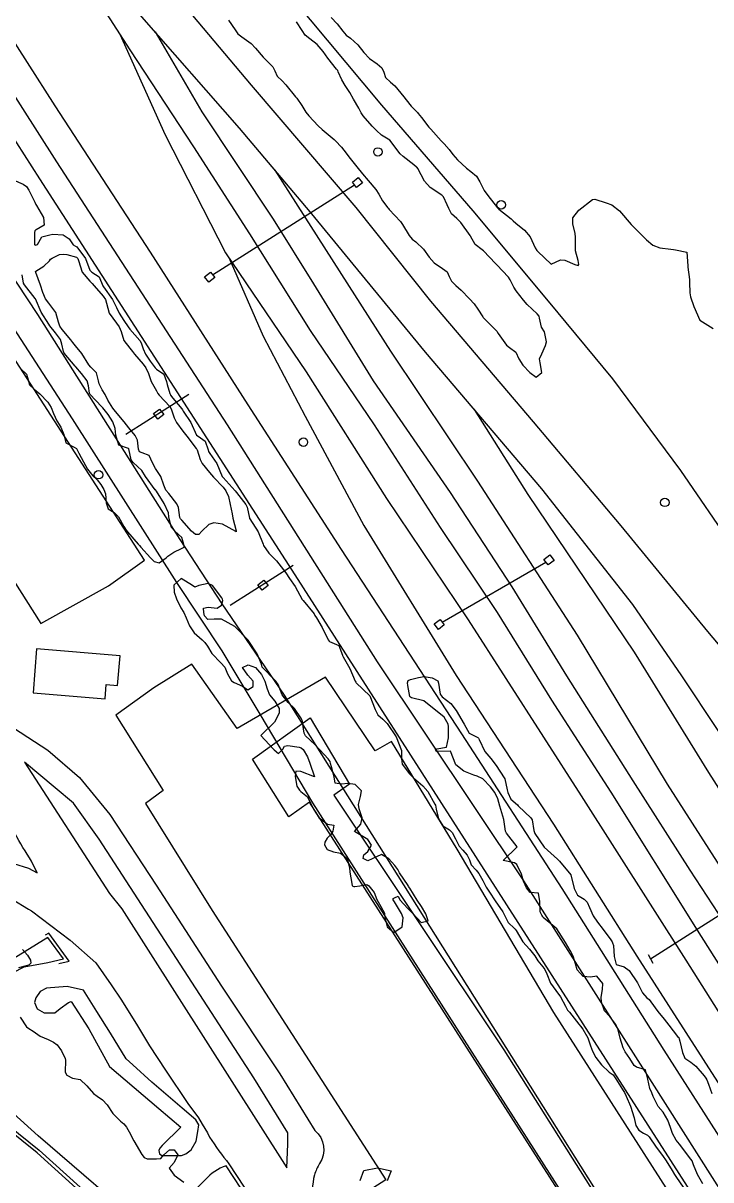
# Model space of a CAD drawing. Header units: metres. Extents: x 307586 to 320046, y 7427249 to 7434250.
# Drawn here: x 308214.9 to 308316.3, y 7433533.9 to 7433704.5 of the extents above; entities that cross this region are included whole.
import ezdxf

# ---------------------------------------------------------------- set-up
doc = ezdxf.new("R2010")
doc.units = ezdxf.units.M
doc.header["$MEASUREMENT"] = 0
for name, color, linetype in [('Area Verde e Lazer', 45, 'Continuous'), ('Curvas de Nivel 1m', 11, 'Continuous'), ('Curvas de Nivel 5m', 15, 'Continuous'), ('Edificações', 30, 'Continuous'), ('Estações', 252, 'Continuous'), ('Linha Férrea', 20, 'Continuous'), ('Portico', 45, 'Continuous'), ('Postes', 20, 'Continuous'), ('Vias Primárias', 230, 'Continuous')]:
    doc.layers.add(name, color=color, linetype=linetype)

msp = doc.modelspace()

# ---------------------------------------------------------------- linework, layer by layer
at = {"layer": 'Area Verde e Lazer'}
for points in [[(308218.54, 7433569.65), (308202.81, 7433559.98), (308207.95, 7433555.46), (308212.43, 7433562.78), (308213.45, 7433564.51), (308215.03, 7433565.32), (308218.54, 7433565.98), (308220.84, 7433566.49)], [(308225.77, 7433558.76), (308223.81, 7433561.89), (308221.4, 7433562.43), (308218.34, 7433562.21), (308217.41, 7433561.71), (308216.77, 7433560.74), (308216.6, 7433560.06), (308216.96, 7433559.15), (308218.02, 7433558.56), (308219.59, 7433558.53), (308220.35, 7433559.17), (308221.6, 7433560.05), (308221.98, 7433560.22), (308224.58, 7433556.19), (308227.62, 7433550.66), (308234.92, 7433544.42), (308238.16, 7433541.69), (308235.43, 7433538.97), (308235.07, 7433538.61), (308234.9, 7433538.25), (308235.01, 7433537.78), (308235.35, 7433537.51), (308236.07, 7433537.51), (308237.14, 7433537.49), (308238.27, 7433537.49), (308238.92, 7433537.78), (308239.66, 7433538.35), (308240.42, 7433539.62), (308240.68, 7433541.06), (308240.81, 7433542.01), (308240.36, 7433542.77), (308238.35, 7433544.51), (308233.88, 7433548.34), (308231.06, 7433550.86), (308230.11, 7433551.78), (308227.81, 7433555.57)]]:
    msp.add_lwpolyline(points, close=True, dxfattribs=at)
msp.add_lwpolyline([(308220.17, 7433565.83), (308221.69, 7433566.17), (308218.68, 7433570.31), (308218.17, 7433570)], dxfattribs=at)
msp.add_lwpolyline([(308198.44, 7433557.52), (308195.41, 7433555.15), (308204.51, 7433544.92), (308212.69, 7433541.98), (308217.28, 7433538.29), (308230.88, 7433526.01), (308236.37, 7433521.29, 0.43198), (308245.8, 7433522.29, 0.194083), (308248.16, 7433530.95), (308244.83, 7433536, 0.132071), (308241.76, 7433533.93), (308233.78, 7433526.05), (308217.13, 7433540.42), (308204.05, 7433552.23)], format="xyb", close=True, dxfattribs=at)
at = {"layer": 'Curvas de Nivel 1m', "flags": 128}
for points, elevation in [([(308245.2, 7433704.96), (308246.17, 7433703.53), (308246.57, 7433702.91), (308247.17, 7433702.49), (308248.51, 7433701.5), (308249.15, 7433700.83), (308250.28, 7433699.48), (308251.12, 7433698.63), (308251.73, 7433698.07), (308252, 7433697.46), (308252.35, 7433696.7), (308253.1, 7433696.01), (308253.64, 7433695.43), (308255.07, 7433693.66), (308255.26, 7433693.42), (308256, 7433692.35), (308256.59, 7433691.4), (308257.03, 7433690.86), (308258.42, 7433689.38), (308259.01, 7433688.8), (308260.76, 7433687.35), (308260.99, 7433687.16), (308261.86, 7433686.22), (308262.53, 7433685.33), (308262.96, 7433684.77), (308264.13, 7433683.31), (308264.93, 7433682.29), (308265.77, 7433681.29), (308266.9, 7433679.96), (308267.38, 7433679.27), (308267.92, 7433678.3), (308268.68, 7433677.25), (308268.77, 7433677.15), (308268.87, 7433677.04), (308270.54, 7433675.23), (308270.85, 7433674.83), (308271.84, 7433673.21), (308272.27, 7433672.66), (308272.81, 7433672.26), (308273.94, 7433671.19), (308274.79, 7433670.01), (308275.5, 7433669.17), (308276.76, 7433668.3), (308277.43, 7433667.83), (308277.71, 7433667.15), (308278.07, 7433666.47), (308278.74, 7433665.83), (308279.48, 7433665.12), (308280.71, 7433663.87), (308281.42, 7433663.1), (308281.94, 7433662.34), (308282.68, 7433661.19), (308282.77, 7433661.08), (308284.66, 7433659.17), (308284.75, 7433659.06), (308284.96, 7433658.76), (308286.19, 7433657.04), (308286.63, 7433656.67), (308287.56, 7433655.96), (308287.99, 7433655.02), (308288.6, 7433654.09), (308289.61, 7433653), (308290.58, 7433652.32), (308291.39, 7433652.98), (308291.16, 7433654.43), (308291.05, 7433654.98), (308291.4, 7433655.76), (308291.93, 7433656.97), (308292.11, 7433657.5), (308291.8, 7433658.97), (308291.35, 7433659.66), (308291.08, 7433660.98), (308291.01, 7433661.31), (308290.69, 7433661.66), (308289.25, 7433663), (308288.71, 7433663.64), (308287.64, 7433665.03), (308287.27, 7433665.57), (308286.75, 7433666.63), (308286.49, 7433667.04), (308284.77, 7433668.84), (308284.56, 7433669.06), (308282.8, 7433670.95), (308282.6, 7433671.08), (308281.57, 7433671.85), (308280.87, 7433673.11), (308280.82, 7433673.21), (308279.47, 7433675.12), (308278.86, 7433675.71), (308278.1, 7433676.38), (308277.67, 7433677.15), (308277.44, 7433677.71), (308276.89, 7433678.87), (308276.65, 7433679.16), (308274.91, 7433680.29), (308274.12, 7433681.19), (308273.09, 7433683.05), (308273, 7433683.2), (308272.94, 7433683.26), (308272.54, 7433683.62), (308270.97, 7433684.82), (308270.49, 7433685.23), (308268.99, 7433687.25), (308267.73, 7433688), (308267.01, 7433688.65), (308266.4, 7433689.29), (308265.04, 7433690.83), (308264.74, 7433691.3), (308264.4, 7433691.96), (308263.64, 7433693.31), (308263.08, 7433694.29), (308262.4, 7433695.33), (308261.89, 7433696.13), (308261.38, 7433697.35), (308261.29, 7433697.52), (308261.12, 7433697.73), (308259.85, 7433699.36), (308259.15, 7433700.33), (308258.26, 7433701.38), (308257.17, 7433702.2), (308256.48, 7433702.71), (308256.04, 7433703.41), (308255.2, 7433704.7)], 708), ([(308260.31, 7433705.36), (308261.2, 7433704.39), (308262.05, 7433703.34), (308262.56, 7433702.72), (308263.17, 7433702.3), (308264.27, 7433701.31), (308265.15, 7433700.17), (308265.99, 7433699.29), (308267.13, 7433698.5), (308267.79, 7433697.94), (308268.08, 7433697.27), (308268.35, 7433696.51), (308269.1, 7433695.82), (308269.73, 7433695.24), (308271.07, 7433693.66), (308271.41, 7433693.22), (308272.12, 7433692.28), (308273.04, 7433691.32), (308273.15, 7433691.2), (308273.66, 7433690.57), (308274.75, 7433689.18), (308275.01, 7433688.86), (308276.54, 7433687.16), (308276.99, 7433686.71), (308277.72, 7433685.89), (308278.26, 7433685.14), (308278.96, 7433684.34), (308280.27, 7433683.12), (308280.94, 7433682.61), (308281.78, 7433681.94), (308282.27, 7433681.09), (308282.9, 7433679.81), (308283.42, 7433679.07), (308284.87, 7433677.26), (308285.07, 7433677.06), (308286.86, 7433675.63), (308287.17, 7433675.35), (308287.55, 7433675.03), (308288.84, 7433673.96), (308289.67, 7433673), (308290.43, 7433671.37), (308290.67, 7433670.99), (308290.8, 7433670.85), (308292.77, 7433668.96), (308294.13, 7433669.59), (308294.78, 7433669.57), (308296.25, 7433668.93), (308296.77, 7433668.78), (308296.86, 7433668.92), (308296.78, 7433669.48), (308296.37, 7433670.92), (308296.37, 7433671.36), (308296.38, 7433672.92), (308296.3, 7433673.46), (308295.96, 7433674.93), (308295.98, 7433675.81), (308296.87, 7433676.92), (308298.89, 7433678.51), (308299.21, 7433678.57), (308300.88, 7433677.99), (308301.71, 7433677.69), (308302.87, 7433676.84), (308304.56, 7433674.82), (308304.85, 7433674.52), (308306.6, 7433672.8), (308306.82, 7433672.57), (308307.78, 7433671.76), (308308.81, 7433671.38), (308310.41, 7433671.15), (308310.81, 7433671.11), (308311.13, 7433671.06), (308312.8, 7433670.72), (308312.93, 7433668.72), (308312.94, 7433668.54), (308313.16, 7433666.72), (308313.2, 7433666.26), (308313.22, 7433664.72), (308313.31, 7433664.13), (308313.81, 7433662.71), (308314.68, 7433660.7), (308316.67, 7433659.48)], 708), ([(308213.42, 7433681.41), (308214.91, 7433680.78), (308215.41, 7433680.4), (308215.76, 7433679.89), (308216.63, 7433678.12), (308216.72, 7433677.87), (308216.76, 7433677.76), (308216.87, 7433677.6), (308217.89, 7433675.86), (308217.99, 7433674.71), (308216.83, 7433674.04), (308216.71, 7433673.99), (308216.65, 7433673.87), (308216.6, 7433673.65), (308216.59, 7433671.87), (308216.7, 7433671.77), (308216.8, 7433671.81), (308216.85, 7433671.82), (308217.02, 7433671.87), (308217.68, 7433672.99), (308218.82, 7433673.3), (308219.27, 7433673.39), (308220.82, 7433673.31), (308221.68, 7433672.69), (308222.28, 7433671.81), (308222.63, 7433671.63), (308222.8, 7433671.52), (308224.12, 7433669.79), (308224.76, 7433668.06), (308225.02, 7433667.78), (308226.1, 7433667.11), (308226.65, 7433665.75), (308226.73, 7433665.61), (308228.1, 7433663.74), (308228.69, 7433662.56), (308229.05, 7433661.73), (308229.73, 7433660.67), (308230.4, 7433659.71), (308230.66, 7433659.37), (308232.12, 7433657.69), (308232.31, 7433657.36), (308232.62, 7433656.47), (308232.93, 7433655.68), (308233.62, 7433654.65), (308234.39, 7433653.66), (308234.58, 7433653.48), (308235.66, 7433652.73), (308236.06, 7433651.64), (308236.15, 7433651.23), (308236.55, 7433649.91), (308236.62, 7433649.71), (308236.65, 7433649.64), (308236.99, 7433649.18), (308238.32, 7433647.61), (308238.39, 7433647.49), (308238.51, 7433647.28), (308239.64, 7433645.6), (308240.47, 7433643.76), (308240.7, 7433643.59), (308241.75, 7433642.86), (308242.18, 7433641.56), (308242.23, 7433641.35), (308242.44, 7433641.05), (308243.45, 7433639.55), (308244.28, 7433637.66), (308244.34, 7433637.54), (308244.39, 7433637.48), (308246.16, 7433635.52), (308246.37, 7433635.27), (308247.75, 7433633.5), (308247.94, 7433633.1), (308248.28, 7433631.49), (308248.29, 7433631.46), (308248.32, 7433631.41), (308249.56, 7433629.48), (308250.28, 7433627.66), (308250.34, 7433627.47), (308251.13, 7433626.33), (308252.03, 7433625.44), (308252.25, 7433625.21), (308253.63, 7433623.43), (308254.21, 7433622.61), (308255.01, 7433621.41), (308256.07, 7433619.52), (308256.14, 7433619.4), (308256.18, 7433619.35), (308257.81, 7433617.38), (308257.94, 7433617.16), (308258.15, 7433616.78), (308258.98, 7433615.36), (308259.9, 7433613.56), (308260.05, 7433613.35), (308260.1, 7433613.32), (308261.48, 7433612.71), (308262, 7433611.32), (308262.01, 7433611.25), (308262.08, 7433611.04), (308263.1, 7433609.31), (308263.87, 7433607.47), (308263.98, 7433607.3), (308264.03, 7433607.24), (308266.01, 7433605.28), (308266.8, 7433603.27), (308267.21, 7433602.5), (308267.97, 7433601.86), (308268.58, 7433601.24), (308269.94, 7433599.23), (308270.69, 7433597.22), (308270.71, 7433596.02), (308270.82, 7433595.22), (308271.87, 7433593.82), (308272.48, 7433593.19), (308273.85, 7433592.03), (308274.58, 7433591.17), (308275.64, 7433589.34), (308275.72, 7433589.16), (308275.81, 7433588.58), (308276.16, 7433587.15), (308276.79, 7433586.15), (308277.78, 7433585.56), (308278.19, 7433585.13), (308278.68, 7433584.2), (308279.23, 7433583.12), (308279.74, 7433582.56), (308280.41, 7433581.78), (308280.73, 7433581.09), (308280.99, 7433580.37), (308281.71, 7433579.61), (308282.13, 7433579.08), (308282.7, 7433578.06), (308283.21, 7433577.06), (308283.67, 7433576.34), (308284.53, 7433575.05), (308285.63, 7433573.45), (308285.83, 7433573.04), (308286.46, 7433571.88), (308287.37, 7433571.01), (308287.49, 7433570.9), (308287.6, 7433570.71), (308288.6, 7433569), (308289.57, 7433567.92), (308290.35, 7433566.98), (308290.8, 7433566.22), (308291.54, 7433565.32), (308291.84, 7433564.96), (308292.16, 7433564.32), (308292.69, 7433562.95), (308293.49, 7433561.83), (308294.14, 7433560.93), (308294.88, 7433559.51), (308295.21, 7433558.92), (308295.46, 7433558.63), (308296.86, 7433556.9), (308297.1, 7433556.56), (308297.43, 7433556.14), (308298.18, 7433554.88), (308298.6, 7433553.67), (308298.88, 7433552.88), (308299.37, 7433551.97), (308300.22, 7433550.86), (308301.35, 7433549.82), (308301.92, 7433549.41), (308302.33, 7433548.84), (308303.32, 7433547.24), (308303.61, 7433546.82), (308303.84, 7433546.28), (308304.48, 7433544.81), (308305, 7433543.07), (308305.05, 7433542.8), (308305.25, 7433541.95), (308305.7, 7433541.24), (308306.4, 7433540.78), (308306.97, 7433540.51), (308307.24, 7433540.25), (308308.28, 7433538.76), (308309.2, 7433537.49), (308309.72, 7433536.74), (308310.6, 7433535.32), (308310.95, 7433534.73), (308311.17, 7433534.41), (308312.36, 7433532.71)], 709), ([(308214.58, 7433653.54), (308215.41, 7433652.73), (308215.63, 7433651.88), (308215.85, 7433651.18), (308216.55, 7433650.53), (308217.37, 7433649.86), (308218.52, 7433648.63), (308219.04, 7433647.84), (308219.39, 7433646.96), (308219.87, 7433645.84), (308220.48, 7433644.9), (308220.89, 7433643.82), (308221.22, 7433642.59), (308222.44, 7433641.97), (308222.76, 7433641.8), (308223.12, 7433641.11), (308223.79, 7433639.79), (308224.41, 7433638.71), (308225.18, 7433637.77), (308225.8, 7433637.17), (308226.38, 7433636.46), (308226.8, 7433635.75), (308227.03, 7433635.08), (308227.17, 7433633.74), (308227.45, 7433632.86), (308228.33, 7433632.33), (308228.98, 7433631.72), (308229.74, 7433630.29), (308230.1, 7433629.71), (308230.3, 7433629.47), (308231.86, 7433627.69), (308232.05, 7433627.46), (308232.27, 7433627.24), (308233.7, 7433625.67), (308234.24, 7433625.11), (308234.96, 7433624.93), (308236.01, 7433625.64), (308236.12, 7433625.78), (308236.26, 7433625.92), (308237.13, 7433626.49), (308238.27, 7433627.03), (308238.67, 7433627.21), (308238.61, 7433627.61), (308238.29, 7433628.65), (308237.23, 7433629.63), (308236.8, 7433630.12), (308236.4, 7433631.64), (308236.4, 7433631.71), (308236.33, 7433632.27), (308235.7, 7433633.65), (308234.55, 7433635.48), (308234.4, 7433635.66), (308234.37, 7433635.68), (308232.94, 7433637.67), (308232.41, 7433638.53), (308231.13, 7433639.7), (308230.84, 7433640.12), (308230.48, 7433641.71), (308230.48, 7433641.74), (308230.44, 7433641.77), (308229.01, 7433642.29), (308228.58, 7433643.73), (308228.48, 7433644.74), (308228.13, 7433645.73), (308227.44, 7433646.8), (308226.66, 7433647.75), (308226.52, 7433647.91), (308224.76, 7433649.78), (308224.69, 7433649.93), (308224.56, 7433651.01), (308224.34, 7433651.78), (308223.51, 7433652.86), (308222.69, 7433653.8), (308222.58, 7433653.92), (308220.96, 7433655.82), (308220.85, 7433656.06), (308220.63, 7433657.14), (308220.42, 7433657.83), (308219.66, 7433658.83), (308218.84, 7433659.85), (308218.67, 7433660.09), (308217.58, 7433661.86), (308216.74, 7433663.83), (308216.72, 7433663.87), (308216.7, 7433663.89), (308215.09, 7433665.89), (308214.98, 7433666.14), (308214.75, 7433667.37)], 709), ([(308315.15, 7433533.32), (308314.37, 7433534.69), (308313.78, 7433536.11), (308313.55, 7433536.7), (308313.2, 7433537.21), (308312.04, 7433538.72), (308311.7, 7433539.19), (308311.23, 7433539.76), (308310.65, 7433540.74), (308310.37, 7433541.62), (308310, 7433542.74), (308309.28, 7433543.9), (308308.58, 7433544.76), (308307.84, 7433546.23), (308307.64, 7433546.77), (308307.32, 7433547.4), (308307.01, 7433548.78), (308306.71, 7433550.13), (308305.36, 7433550.55), (308305.03, 7433550.8), (308304.37, 7433551.81), (308303.7, 7433552.82), (308303.39, 7433553.39), (308302.93, 7433554.83), (308302.64, 7433556.05), (308302.32, 7433556.84), (308301.45, 7433557.99), (308300.63, 7433558.86), (308300.22, 7433560.11), (308300.17, 7433560.86), (308300.36, 7433562), (308300.41, 7433562.86), (308299.52, 7433563.94), (308298.58, 7433563.82), (308297.52, 7433563.92), (308296.63, 7433564.9), (308296.39, 7433565.76), (308296.04, 7433566.91), (308295.57, 7433567.73), (308294.87, 7433568.93), (308293.6, 7433570.94), (308291.62, 7433572.59), (308291.48, 7433572.82), (308291.39, 7433572.96), (308291.14, 7433573.46), (308291.12, 7433574.97), (308290.89, 7433576.19), (308289.67, 7433576.32), (308289.12, 7433577), (308288.71, 7433577.97), (308288.42, 7433579), (308287.72, 7433580.43), (308287.37, 7433580.66), (308285.72, 7433581.04), (308287.74, 7433583.01), (308286.19, 7433585.03), (308286.06, 7433585.32), (308285.79, 7433587.04), (308285.21, 7433589.05), (308284.91, 7433590.13), (308284.45, 7433591.05), (308283.85, 7433591.89), (308282.7, 7433593.07), (308281.87, 7433593.46), (308281.37, 7433593.59), (308279.88, 7433594.19), (308278.73, 7433595.12), (308277.91, 7433597.13), (308275.91, 7433597.1), (308275.81, 7433597.16), (308275.73, 7433597.35), (308275.92, 7433597.49), (308277.32, 7433597.74), (308277.63, 7433599.13), (308277.62, 7433600.8), (308277.58, 7433601.14), (308276.99, 7433602.17), (308275.98, 7433602.98), (308275.77, 7433603.16), (308274, 7433604.54), (308272.18, 7433605.03), (308272.01, 7433605.08), (308271.92, 7433605.2), (308271.64, 7433606.81), (308271.58, 7433607.21), (308271.7, 7433607.54), (308272.04, 7433607.7), (308273.21, 7433608.02), (308274.05, 7433608.15), (308275.25, 7433607.97), (308276.04, 7433607.53), (308276.16, 7433607.16), (308276.43, 7433605.57), (308276.71, 7433605.15), (308278, 7433604.15), (308278.75, 7433603.12), (308279.96, 7433601.11), (308280.66, 7433599.8), (308281.94, 7433599.16), (308282.04, 7433599.08), (308282.14, 7433598.88), (308283, 7433597.07), (308283.9, 7433596.04), (308284.69, 7433595.05), (308285.87, 7433593.19), (308285.92, 7433593.04), (308286.27, 7433591.45), (308286.4, 7433591.03), (308286.85, 7433590.04), (308287.83, 7433589.24), (308287.91, 7433589.1), (308287.98, 7433589.01), (308289.8, 7433587.31), (308289.98, 7433586.99), (308290.22, 7433585.42), (308290.38, 7433584.98), (308291.74, 7433582.96), (308293.73, 7433581.23), (308294, 7433580.94), (308295.7, 7433578.92), (308296.16, 7433576.91), (308296.65, 7433575.89), (308297.66, 7433575.31), (308298.07, 7433574.89), (308298.44, 7433574.08), (308298.95, 7433572.88), (308299.61, 7433571.93), (308300.47, 7433570.86), (308301.59, 7433569.31), (308301.77, 7433569.03), (308301.84, 7433568.85), (308301.95, 7433568.47), (308302.09, 7433566.84), (308302.37, 7433565.67), (308303.54, 7433565.32), (308304.27, 7433564.81), (308305.51, 7433562.98), (308305.59, 7433562.8), (308306.23, 7433561.52), (308306.91, 7433560.78), (308307.21, 7433560.5), (308307.48, 7433560.16), (308308.49, 7433558.76), (308309.45, 7433557.61), (308310.13, 7433556.74), (308311.42, 7433555.08), (308311.59, 7433554.9), (308311.67, 7433554.73), (308311.76, 7433554.37), (308312.17, 7433552.72), (308312.51, 7433551.85), (308313.37, 7433551.28), (308314.09, 7433550.69), (308315.35, 7433549.24), (308315.6, 7433548.93), (308315.72, 7433548.67), (308315.98, 7433548.03), (308316.48, 7433546.66)], 709)]:
    msp.add_lwpolyline(points, dxfattribs=dict(at, elevation=elevation))
at = {"layer": 'Curvas de Nivel 1m', "elevation": 709, "flags": 128}
msp.add_lwpolyline([(308242.21, 7433621.89), (308240.83, 7433621.58), (308240.2, 7433621.34), (308239.89, 7433621.59), (308238.21, 7433622.61), (308237.11, 7433621.63), (308237.18, 7433620.61), (308237.5, 7433619.62), (308238.16, 7433618.29), (308238.59, 7433617.61), (308238.94, 7433616.8), (308239.44, 7433615.6), (308240.12, 7433614.58), (308241.33, 7433613.57), (308241.72, 7433613.18), (308242.09, 7433612.64), (308242.74, 7433611.55), (308244.07, 7433610.15), (308244.67, 7433609.53), (308245.02, 7433608.56), (308245.62, 7433607.52), (308246.03, 7433607.29), (308247.25, 7433606.73), (308248.02, 7433606.19), (308248.83, 7433606.68), (308248.85, 7433607.48), (308248.05, 7433608.35), (308247.26, 7433609.5), (308248.07, 7433609.86), (308249.15, 7433609.48), (308250.05, 7433608.43), (308250.53, 7433607.46), (308250.88, 7433606.31), (308251.25, 7433605.45), (308252, 7433604.52), (308252.68, 7433603.43), (308252.67, 7433602.74), (308251.96, 7433601.44), (308249.94, 7433599.47), (308251.82, 7433597.44), (308251.87, 7433597.39), (308251.91, 7433597.33), (308252.56, 7433596.78), (308253.19, 7433597.43), (308253.47, 7433597.88), (308253.92, 7433597.96), (308255.6, 7433597.72), (308255.92, 7433597.61), (308256.18, 7433597.4), (308256.83, 7433596.31), (308257.18, 7433595.38), (308257.86, 7433593.37), (308255.87, 7433594.15), (308255.11, 7433594.17), (308255.02, 7433593.41), (308255.26, 7433591.99), (308255.64, 7433591.4), (308255.84, 7433591.18), (308256.86, 7433590.41), (308257.33, 7433589.38), (308257.81, 7433588.43), (308258.53, 7433587.36), (308259.78, 7433586.38), (308260.7, 7433586.25), (308260.56, 7433585.34), (308260.27, 7433584.84), (308259.76, 7433584.29), (308259.4, 7433583.7), (308259.34, 7433583.35), (308259.74, 7433582.64), (308260.69, 7433582.29), (308261.73, 7433582.09), (308262.7, 7433581.31), (308263.02, 7433580), (308263.07, 7433579.31), (308263.36, 7433577.62), (308263.44, 7433577.3), (308263.67, 7433577.18), (308263.81, 7433577.16), (308264.54, 7433577.29), (308265.47, 7433577.49), (308265.68, 7433577.42), (308265.9, 7433577.28), (308266.69, 7433576.29), (308267.08, 7433575.26), (308267.64, 7433574.24), (308268.22, 7433573.24), (308268.27, 7433572.59), (308268.57, 7433571.24), (308269.59, 7433570.41), (308270.8, 7433571.21), (308270.97, 7433572.57), (308270.7, 7433573.21), (308269.65, 7433574.93), (308269.47, 7433575.23), (308269.47, 7433575.41), (308269.66, 7433575.53), (308270.2, 7433575.77), (308270.46, 7433575.22), (308271.63, 7433573.94), (308272.4, 7433573.19), (308273.61, 7433571.88), (308274.66, 7433572.12), (308274.31, 7433573.17), (308273.64, 7433574.23), (308273, 7433575.19), (308271.92, 7433576.95), (308271.75, 7433577.2), (308271.67, 7433577.31), (308270.43, 7433579.22), (308270.17, 7433579.68), (308269.71, 7433580.26), (308268.83, 7433581.24), (308267.73, 7433581.89), (308266.39, 7433581.27), (308265.72, 7433580.99), (308265.06, 7433581.29), (308265.16, 7433581.86), (308265.73, 7433582.32), (308266.29, 7433583.27), (308265.76, 7433584.13), (308263.77, 7433585.3), (308264.71, 7433586.36), (308264.88, 7433587.29), (308264.48, 7433588.63), (308264.35, 7433589.29), (308264.66, 7433590.47), (308264.79, 7433591.29), (308263.85, 7433592.2), (308262.79, 7433592.37), (308261.85, 7433592.29), (308260.92, 7433592.4), (308260.76, 7433593.34), (308260.4, 7433594.83), (308260.23, 7433595.34), (308260.16, 7433595.61), (308259.9, 7433595.99), (308258.67, 7433597.36), (308257.92, 7433598.11), (308256.57, 7433599.39), (308256.36, 7433599.81), (308256.1, 7433601.4), (308256.08, 7433601.51), (308255.97, 7433601.9), (308254.9, 7433603.41), (308254, 7433604.34), (308253.11, 7433605.43), (308252.5, 7433606.96), (308252.18, 7433607.44), (308252.04, 7433607.63), (308250.18, 7433609.47), (308250.14, 7433609.55), (308250.07, 7433609.97), (308249.41, 7433611.48), (308248.1, 7433613.49), (308246.13, 7433615.52), (308244.14, 7433616.62), (308243.09, 7433616.61), (308242.14, 7433616.56), (308241.66, 7433617.08), (308241.54, 7433617.57), (308241.52, 7433618.21), (308242.17, 7433618.38), (308243.5, 7433618.21), (308244.17, 7433618.65), (308244.37, 7433619.35), (308244.32, 7433619.54), (308244.19, 7433619.77), (308242.84, 7433621.55)], close=True, dxfattribs=at)
at = {"layer": 'Curvas de Nivel 5m', "elevation": 710, "flags": 128}
msp.add_lwpolyline([(308227.07, 7433663.75), (308227.22, 7433663.23), (308227.59, 7433661.74), (308228.67, 7433660.27), (308229.08, 7433659.73), (308229.35, 7433659.03), (308229.74, 7433657.72), (308230.62, 7433656.55), (308231.01, 7433656.1), (308231.31, 7433655.7), (308232.59, 7433654.22), (308233.02, 7433653.68), (308233.4, 7433652.84), (308233.78, 7433651.67), (308234.55, 7433650.29), (308234.78, 7433649.9), (308234.95, 7433649.66), (308236.52, 7433647.95), (308236.72, 7433647.64), (308237.17, 7433646.3), (308237.51, 7433645.62), (308238.47, 7433644.35), (308239.04, 7433643.6), (308240.44, 7433641.78), (308240.53, 7433641.67), (308240.57, 7433641.59), (308240.99, 7433640.14), (308241.32, 7433639.58), (308242.4, 7433638.26), (308242.99, 7433637.55), (308244.38, 7433636.08), (308244.82, 7433635.54), (308245.2, 7433634.7), (308245.43, 7433633.53), (308245.71, 7433632.14), (308245.84, 7433631.52), (308246.3, 7433629.63), (308246.33, 7433629.54), (308246.33, 7433629.52), (308246.32, 7433629.5), (308246.3, 7433629.5), (308246.27, 7433629.52), (308244.31, 7433630.6), (308243.05, 7433630.82), (308242.31, 7433630.56), (308241.27, 7433629.58), (308240.81, 7433629.07), (308240.3, 7433629.1), (308239.73, 7433629.6), (308238.32, 7433631.2), (308238.12, 7433631.41), (308238.03, 7433631.61), (308237.81, 7433633.09), (308237.57, 7433633.62), (308236.37, 7433635.12), (308235.96, 7433635.64), (308235.64, 7433636.38), (308235.22, 7433637.65), (308234.41, 7433638.84), (308234, 7433639.66), (308233.49, 7433640.72), (308232.44, 7433641.13), (308232.05, 7433641.29), (308231.93, 7433641.69), (308231.79, 7433643.02), (308231.42, 7433643.7), (308230.48, 7433644.81), (308229.8, 7433645.72), (308228.51, 7433647.24), (308228.11, 7433647.73), (308227.39, 7433648.88), (308226.98, 7433649.75), (308226.55, 7433650.44), (308226.12, 7433651.32), (308226.04, 7433651.76), (308225.74, 7433652.93), (308224.9, 7433653.78), (308224.59, 7433654.1), (308223.58, 7433655.79), (308222.62, 7433656.94), (308222.24, 7433657.41), (308221.96, 7433657.81), (308220.66, 7433659.35), (308220.3, 7433659.83), (308220.11, 7433660.39), (308219.7, 7433661.84), (308218.7, 7433663.22), (308218.22, 7433663.85), (308217.79, 7433664.79), (308217.48, 7433665.86), (308216.75, 7433667.75), (308216.72, 7433667.84), (308216.71, 7433667.87), (308216.72, 7433667.9), (308216.75, 7433667.93), (308217.97, 7433668.65), (308218.78, 7433669.47), (308218.95, 7433669.68), (308219.17, 7433669.85), (308220.25, 7433670.38), (308220.79, 7433670.45), (308221.33, 7433670.37), (308222.78, 7433669.98), (308222.98, 7433669.8), (308223.08, 7433669.49), (308223.63, 7433667.79), (308224.74, 7433666.44), (308225.08, 7433666.12), (308225.37, 7433665.77), (308226.71, 7433664.24)], close=True, dxfattribs=at)
for points in [[(308214.8, 7433567.89), (308215.54, 7433567.05), (308216, 7433566.33), (308216.03, 7433565.87), (308215.8, 7433565.61), (308215.53, 7433565.55), (308214.23, 7433565.19)], [(308214.44, 7433557.89), (308215.42, 7433556.49), (308215.76, 7433556.22), (308216.38, 7433555.87), (308217.4, 7433555.1), (308218.61, 7433554.62), (308219.39, 7433554.23), (308219.92, 7433553.82), (308220.54, 7433552.97), (308221.12, 7433551.8), (308221.14, 7433551.58), (308221.08, 7433549.8), (308221.34, 7433549.37), (308222.2, 7433548.92), (308223.33, 7433548.73), (308224.31, 7433547.77), (308225.3, 7433546.64), (308225.8, 7433546.26), (308226.59, 7433545.74), (308227.28, 7433544.97), (308228.14, 7433543.72), (308229.25, 7433542.59), (308229.73, 7433542.18), (308230.14, 7433541.7), (308230.53, 7433540.98), (308231.22, 7433539.68), (308232.43, 7433537.67), (308232.74, 7433537.21), (308233.19, 7433537.04), (308234.58, 7433537.03), (308235.19, 7433537.07), (308235.64, 7433537.63), (308236.47, 7433538.36), (308237.2, 7433538.37), (308237.73, 7433537.6), (308237.18, 7433536.47), (308236.42, 7433535.62), (308237.16, 7433534.61), (308238.61, 7433533.6)], [(308264.63, 7433533.81), (308265.17, 7433535.28), (308267.18, 7433535.68), (308269.17, 7433535.23), (308268.61, 7433533.78)]]:
    msp.add_lwpolyline(points, dxfattribs=at)
at = {"layer": 'Edificações'}
msp.add_lwpolyline([(308216.86, 7433612.24), (308216.37, 7433605.76), (308226.99, 7433604.84), (308227.17, 7433606.95), (308228.82, 7433606.8), (308229.2, 7433611.18)], close=True, dxfattribs=at)
at = {"layer": 'Estações'}
msp.add_lwpolyline([(308105.44, 7433824.92), (308090, 7433814.78), (308127.62, 7433755.81), (308168.41, 7433692.58), (308170.74, 7433694.14), (308171.66, 7433692.49), (308169.19, 7433691.28), (308196.57, 7433648.96), (308217.5, 7433615.95), (308227.49, 7433621.52), (308232.78, 7433625.3), (308202.61, 7433671.97), (308185.65, 7433699.97), (308167.94, 7433727.29), (308156.42, 7433745.74), (308139.3, 7433771.78), (308118.2, 7433804.79)], close=True, dxfattribs=at)
for points in [[(308315, 7433524.53), (308293.18, 7433558.62), (308278.92, 7433582.71), (308269.23, 7433598.56), (308266.81, 7433597.21), (308259.5, 7433608.04), (308246.46, 7433600.49), (308239.78, 7433609.96), (308234.17, 7433606.48), (308228.59, 7433602.45), (308235.55, 7433591.32), (308232.95, 7433589.42), (308242.77, 7433573.64), (308257.52, 7433550.79), (308268.41, 7433533.92), (308260.73, 7433528.99)], [(308302.75, 7433518.43), (308257.15, 7433589.63), (308254.11, 7433587.47), (308248.73, 7433595.95), (308257.21, 7433602.07), (308263.03, 7433592.29), (308260.73, 7433590.67), (308285.79, 7433553.08), (308307.14, 7433519.25)]]:
    msp.add_lwpolyline(points, dxfattribs=at)
at = {"layer": 'Linha Férrea'}
for points in [[(308057.82, 7433908.86), (308071.35, 7433888.07), (308092.13, 7433855.93), (308111.83, 7433824.87), (308125.38, 7433803.41), (308139.08, 7433782.4), (308158.51, 7433752.51), (308173.46, 7433729.22), (308189.14, 7433704.69), (308203.07, 7433682.64), (308217.01, 7433661.55), (308238.02, 7433628.38), (308244.23, 7433618.89), (308253.4, 7433605.39), (308317.69, 7433503.2)], [(308064.36, 7433908.87), (308082.47, 7433882.92), (308101.05, 7433862.39), (308113.62, 7433847.56), (308119.39, 7433840.88), (308131.63, 7433823.26), (308158.1, 7433781.26), (308176.23, 7433752.83), (308195.47, 7433722.21), (308219.8, 7433684.07), (308245.01, 7433645.26), (308267.13, 7433610.3), (308288.69, 7433578), (308307.28, 7433548.8), (308328.41, 7433515.52)], [(308056.2, 7433905.13), (308072.11, 7433879.77), (308083.12, 7433862.65), (308097.25, 7433840.53), (308105.93, 7433827.26), (308113.91, 7433814.38), (308123.82, 7433798.97), (308133.98, 7433783.36), (308142.76, 7433769.22), (308152.35, 7433754.77), (308162.65, 7433738.39), (308168.3, 7433729.54), (308177.46, 7433715.62), (308186.21, 7433701.76), (308194.62, 7433689), (308203.3, 7433675.14), (308214.54, 7433657.83), (308222.13, 7433646.17), (308237.53, 7433622), (308244.2, 7433611.93), (308249.83, 7433602.6), (308257.58, 7433589.54), (308307.3, 7433511.76)], [(308086.52, 7433873), (308097.57, 7433860.31), (308116.34, 7433837.33), (308124.21, 7433826.9), (308135.9, 7433809.44), (308149.49, 7433788.26), (308160.28, 7433770.74), (308175.08, 7433747.37), (308183.17, 7433734.93), (308193.54, 7433718.76), (308217.31, 7433681.53), (308254.53, 7433623.81), (308314.95, 7433529.66)], [(308115.75, 7433845.09), (308129.26, 7433830.29), (308139.39, 7433818.38), (308151.56, 7433804.29), (308165.83, 7433787.53), (308178.13, 7433772.29), (308191.16, 7433758.78), (308204.93, 7433745.36), (308219.6, 7433729.58), (308235.18, 7433711.31), (308248.53, 7433695.37), (308263.97, 7433677.33), (308274.98, 7433663.5), (308290.1, 7433645.7), (308303.04, 7433630.37), (308315.82, 7433614.77), (308326.62, 7433602.03), (308334.91, 7433592.28), (308344.98, 7433580.36), (308356.04, 7433566.87), (308373.07, 7433545.81), (308384.75, 7433531.51)], [(308402.6, 7433529.51), (308389.34, 7433539.05), (308370.02, 7433556.69), (308354.77, 7433574.68), (308342.8, 7433591.33), (308335.86, 7433601.8), (308328.35, 7433613.49), (308319.73, 7433627.11), (308311.91, 7433638.52), (308301.89, 7433652.07), (308292.4, 7433663.52), (308281.26, 7433676.82), (308267.82, 7433692.43), (308254.52, 7433708.34), (308241.99, 7433723.46), (308230.47, 7433737.49), (308220.65, 7433749.08), (308212.52, 7433759.1), (308201.21, 7433772.37), (308178.74, 7433799.57), (308166.37, 7433814.31), (308153.67, 7433829.62), (308148.67, 7433835.87)], [(308325, 7433528.78), (308309.46, 7433553.04), (308294.41, 7433576.91), (308279.58, 7433599.7), (308261.87, 7433626.89), (308248.07, 7433648.22), (308233.67, 7433670.74), (308219.64, 7433692.29), (308207.35, 7433711.51), (308193.98, 7433732.51), (308180.83, 7433753.52), (308160.9, 7433783.09), (308151.43, 7433795.22), (308142.16, 7433806.55)], [(308370.37, 7433516.46), (308354.58, 7433541.65), (308339.85, 7433565.27), (308328.11, 7433584.06), (308312.03, 7433608.24), (308304.84, 7433618.79), (308291.4, 7433635.85), (308274.25, 7433655.98), (308257.25, 7433676.69), (308246.79, 7433689), (308232.42, 7433705.44), (308224.1, 7433716.51), (308206.24, 7433737.95), (308190.88, 7433756.8), (308182.65, 7433767.6)], [(308208.89, 7433734.77), (308215.58, 7433724.35), (308224.19, 7433710.59), (308230.66, 7433700.58), (308240.05, 7433686.28), (308248.27, 7433673.45), (308257.22, 7433659.19), (308266.65, 7433645.29), (308276.39, 7433630.14), (308284.79, 7433617.57), (308292.84, 7433604.65), (308301.6, 7433591.07), (308314.33, 7433570.74), (308326.13, 7433552.11), (308337.36, 7433534.58), (308347.99, 7433517.91)], [(308229.17, 7433702.88), (308235.83, 7433688.04), (308244.77, 7433670.65), (308256.64, 7433653.09), (308268.51, 7433634.38), (308280.54, 7433616.49), (308297.18, 7433590.57), (308312.65, 7433566.31), (308333.38, 7433533.47), (308351.52, 7433505.38), (308369.07, 7433477.78), (308389.56, 7433445.61), (308412.38, 7433409.99), (308434.96, 7433376.88), (308456.86, 7433342.28), (308475.51, 7433312.09), (308492.98, 7433285.16), (308506.42, 7433263.59)], [(308234.37, 7433703.21), (308241.28, 7433691.42), (308251.78, 7433675.62), (308257.72, 7433666.08), (308266.52, 7433651.75), (308277.9, 7433635.3), (308286.97, 7433621.4), (308295.04, 7433608.26), (308304.81, 7433592.78), (308313.23, 7433579.61), (308322.4, 7433565.51), (308334.01, 7433547.26), (308348.71, 7433524.18)], [(308252.02, 7433682.84), (308269.07, 7433656.15), (308281.89, 7433636.97), (308296.62, 7433614.25), (308309.9, 7433592.29), (308330.77, 7433559.69), (308351.33, 7433527.17), (308370.67, 7433498), (308387.71, 7433470.69), (308407.36, 7433442.62), (308426.7, 7433412.92), (308439.5, 7433392.58), (308445.69, 7433383.35)], [(308245.25, 7433669.94), (308250.28, 7433658.32), (308256.5, 7433646.55), (308265.15, 7433630.42), (308278.76, 7433608.32), (308293.14, 7433586.38), (308305.4, 7433566.9), (308319.85, 7433544.4), (308337.68, 7433516.25)], [(308281.44, 7433647.54), (308289.35, 7433635), (308305, 7433611.72), (308315.97, 7433594), (308333.14, 7433567.13), (308345.38, 7433547.65), (308362.23, 7433521.58), (308374.47, 7433501.87), (308392.99, 7433473.74), (308409.05, 7433448.21), (308420.68, 7433430.76), (308424.19, 7433426.74)]]:
    msp.add_lwpolyline(points, dxfattribs=at)
at = {"layer": 'Portico'}
for points in [[(308242.84, 7433667.38), (308263.77, 7433680.67)], [(308230.05, 7433643.9), (308239.34, 7433649.8)], [(308245.44, 7433618.65), (308254.73, 7433624.55)], [(308276.7, 7433616.17), (308292.01, 7433625.01)], [(308307.43, 7433566.52), (308324.06, 7433577.08)], [(308307.08, 7433567.16), (308307.78, 7433565.87)]]:
    msp.add_lwpolyline(points, dxfattribs=at)
for points in [[(308263.46, 7433681.07), (308264.33, 7433681.74), (308264.96, 7433680.94), (308264.08, 7433680.26)], [(308241.66, 7433667.11), (308242.53, 7433667.79), (308243.15, 7433666.98), (308242.28, 7433666.31)], [(308234.14, 7433646.93), (308235.02, 7433647.6), (308235.64, 7433646.8), (308234.76, 7433646.12)], [(308291.7, 7433625.42), (308292.57, 7433626.09), (308293.2, 7433625.28), (308292.32, 7433624.61)], [(308249.53, 7433621.68), (308250.4, 7433622.35), (308251.03, 7433621.55), (308250.15, 7433620.87)], [(308275.52, 7433615.9), (308276.39, 7433616.58), (308277.01, 7433615.77), (308276.14, 7433615.1)]]:
    msp.add_lwpolyline(points, close=True, dxfattribs=at)
at = {"layer": 'Postes'}
for centre in [(308267.23, 7433685.51), (308285.4, 7433677.72), (308256.23, 7433642.72), (308226.02, 7433637.91), (308309.54, 7433633.83)]:
    msp.add_circle(centre, 0.629, dxfattribs=at)
at = {"layer": 'Vias Primárias'}
for points in [[(308135.08, 7433735.64), (308161.93, 7433696), (308185.13, 7433660.53), (308195.58, 7433642.26), (308201.95, 7433630.04), (308206.75, 7433620.48), (308205.07, 7433619.91), (308205.25, 7433619.57), (308208.04, 7433613.31), (308210.31, 7433607.72), (308209.46, 7433608.06), (308209.43, 7433607.5), (308210.68, 7433604.51), (308211.52, 7433601.86), (308218.55, 7433597.27), (308223.22, 7433593.25), (308227.7, 7433587.82), (308234.51, 7433577.37), (308244.14, 7433562.47), (308252.77, 7433549.53), (308257.94, 7433541.22, -0.371307), (308258.63, 7433536.31, 0.075317), (308257.88, 7433534.64, 0.248684), (308259.63, 7433526.62, -0.036184)], [(308213.5, 7433580.56), (308215.71, 7433579.9), (308216.96, 7433579.18), (308216.15, 7433580.92, -0.01913), (308213.68, 7433585.03, 0.087358)], [(308213.27, 7433575.33), (308215.71, 7433573.86), (308216.12, 7433573.61), (308221.82, 7433569.27), (308225.6, 7433565.9), (308227.89, 7433562.7), (308229.39, 7433560.4), (308231.79, 7433556.65), (308233.52, 7433553.69), (308235.92, 7433550.1), (308239.17, 7433545.2), (308240.75, 7433543.09), (308241.33, 7433542.12), (308242.08, 7433540.87), (308242.4, 7433540.22, 0.023264), (308245.25, 7433536.27), (308248.64, 7433531.13, -0.196573)]]:
    msp.add_lwpolyline(points, format="xyb", dxfattribs=at)
msp.add_lwpolyline([(308229.45, 7433573.9), (308253.77, 7433535.7), (308253.92, 7433539.17), (308253.92, 7433540.83), (308248.94, 7433548.98), (308226.13, 7433584.16), (308222.35, 7433589.47), (308219.63, 7433591.73), (308215.1, 7433595.5), (308227.64, 7433576.17)], close=True, dxfattribs=at)
msp.add_lwpolyline([(308230.55, 7433525.63), (308216.96, 7433537.91), (308212.45, 7433541.53)], dxfattribs=at)

doc.saveas('drawing.dxf')
